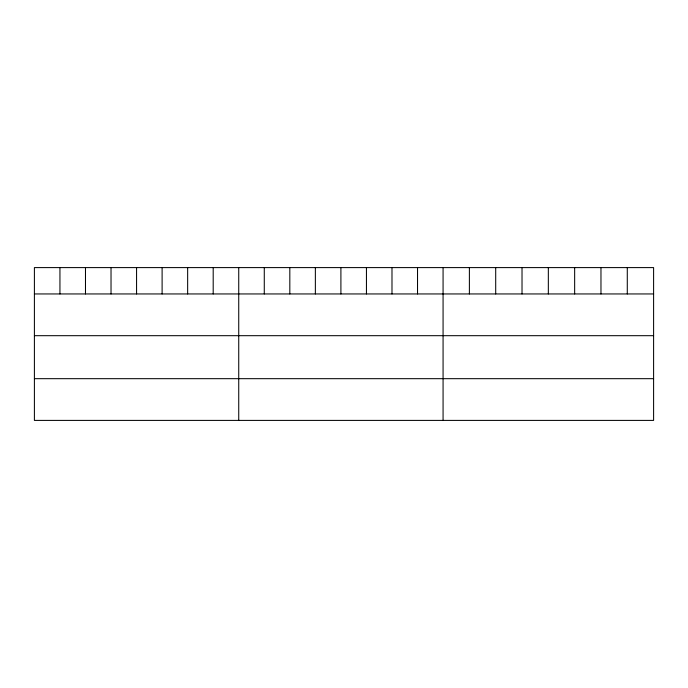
<?xml version="1.0" encoding="UTF-8"?>
<svg xmlns="http://www.w3.org/2000/svg" width="688" height="688" viewBox="0 0 688 688"><rect width="100%" height="100%" fill="white"/><g stroke="black" fill="none" stroke-linecap="round" stroke-linejoin="round"><path stroke-width="1.03" d="M653.6 293.948L653.6 420.402L34.4 420.402L34.4 267.598L653.6 267.598L653.6 293.948L34.4 293.948M34.4 335.684L653.6 335.684M34.4 378.675L653.6 378.675M627.284 267.598L627.284 293.948M600.968 267.598L600.968 293.948M574.652 267.598L574.652 293.948M548.336 267.598L548.336 293.948M522.02 267.598L522.02 293.948M495.704 267.598L495.704 293.948M469.388 267.598L469.388 293.948M443.072 267.598L443.072 420.402M417.53 267.598L417.53 293.948M391.988 267.598L391.988 293.948M366.446 267.598L366.446 293.948M340.904 267.598L340.904 293.948M315.362 267.598L315.362 293.948M289.82 267.598L289.82 293.948M264.278 267.598L264.278 293.948M238.736 267.598L238.736 420.402M213.194 267.598L213.194 293.948M187.652 267.598L187.652 293.948M162.11 267.598L162.11 293.948M136.568 267.598L136.568 293.948M111.026 267.598L111.026 293.948M85.484 267.598L85.484 293.948M59.942 267.598L59.942 293.948"/></g></svg>
